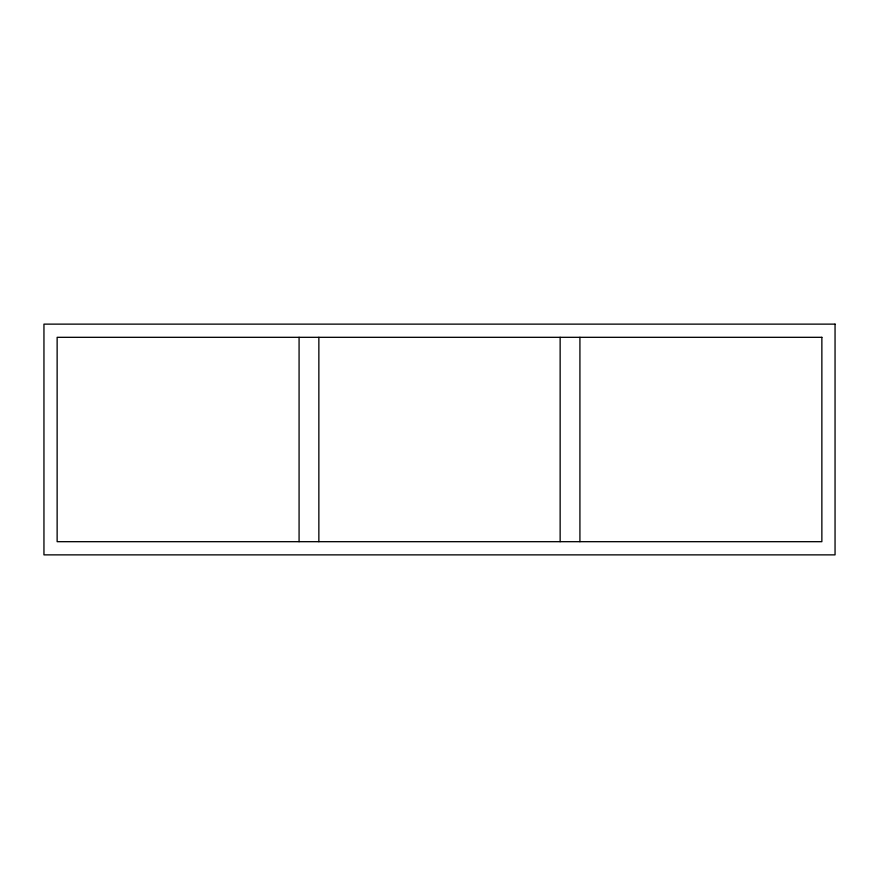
<?xml version="1.0" encoding="UTF-8"?>
<svg xmlns="http://www.w3.org/2000/svg" width="879" height="879" viewBox="0 0 879 879"><rect width="100%" height="100%" fill="white"/><g stroke="black" fill="none" stroke-linecap="round" stroke-linejoin="round"><path stroke-width="1.32" d="M579.92 337.316L579.92 541.684M560.143 337.316L560.143 541.684M318.857 337.316L318.857 541.684M299.08 337.316L299.08 541.684M835.05 324.131L43.95 324.131L43.95 554.869L835.05 554.869L835.05 324.131M821.865 337.316L57.135 337.316L57.135 541.684L821.865 541.684L821.865 337.316"/></g></svg>
